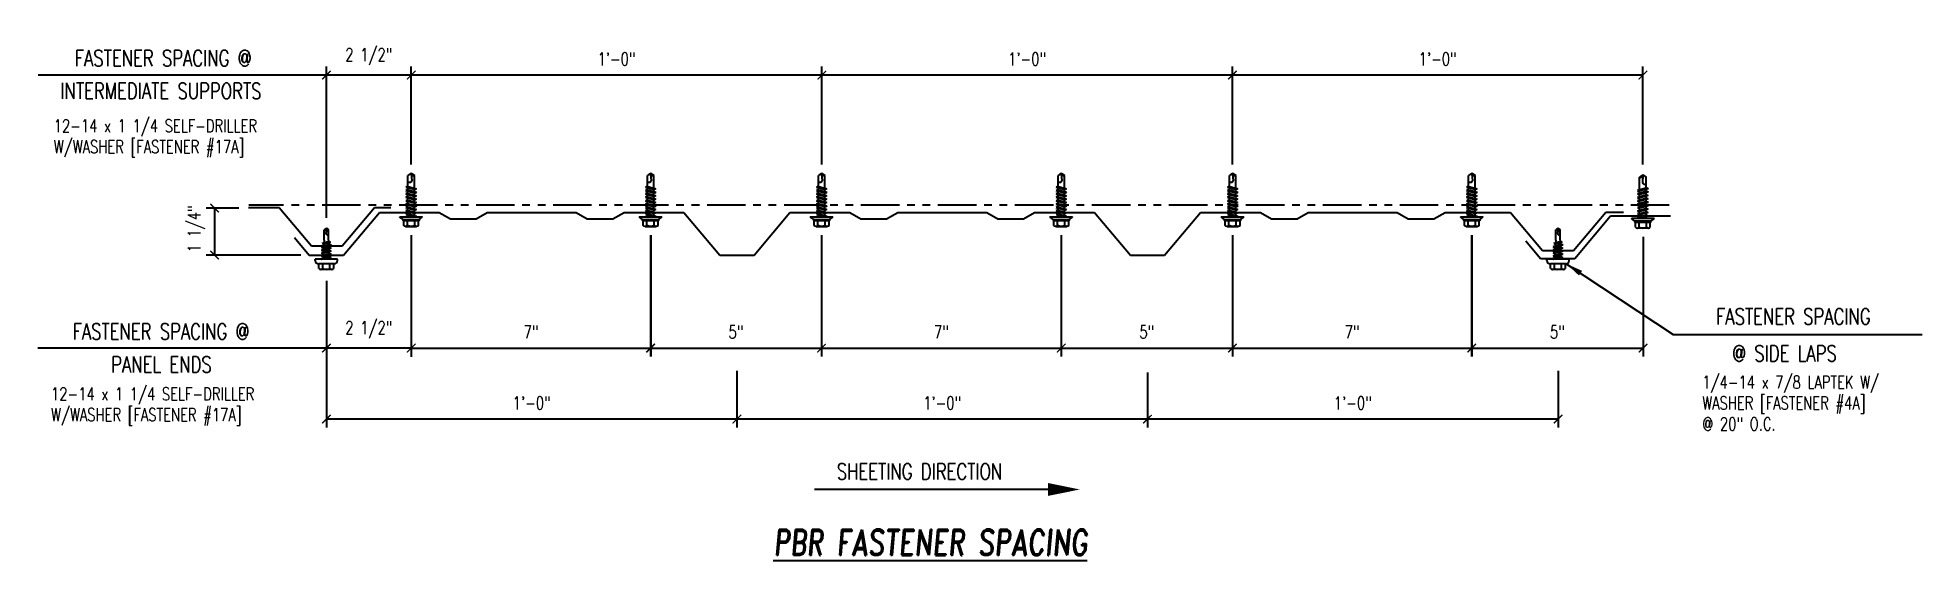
# Model space of a CAD drawing. Extents: x 4 to 59, y 36 to 51.2.
import ezdxf

# ---------------------------------------------------------------- set-up
doc = ezdxf.new("R2010")
doc.units = 0
doc.header["$LTSCALE"] = 3
doc.header["$MEASUREMENT"] = 0
doc.linetypes.add('PHANTOM', pattern=[2.5, 1.25, -0.25, 0.25, -0.25, 0.25, -0.25])
doc.layers.get('0').update_dxf_attribs({"linetype": 'CONTINUOUS'})
doc.layers.get('Defpoints').update_dxf_attribs({"linetype": 'CONTINUOUS'})
for name, color, linetype in [('FASTENER', 9, 'CONTINUOUS'), ('LABEL', 6, 'CONTINUOUS'), ('PANEL-S', 11, 'CONTINUOUS'), ('SUB', 3, 'CONTINUOUS'), ('TEXT', 2, 'CONTINUOUS')]:
    doc.layers.add(name, color=color, linetype=linetype)
doc.styles.add('ROMAND', font='romand', dxfattribs={"height": 0.075})
doc.styles.add('TEXT', font='SIMPLEX.shx', dxfattribs={"width": 0.75, "height": 0.375})
doc.styles.add('TEXT1', font='ROMANS.shx', dxfattribs={"width": 0.75, "height": 0.375})
doc.dimstyles.new('DETAIL', dxfattribs={"dimscale": 4, "dimtxt": 0.375, "dimasz": 0.0625, "dimexe": 0.0625, "dimexo": 0.0625, "dimgap": 0.0625, "dimtad": 1, "dimdec": 4, "dimzin": 3, "dimdsep": 46, "dimlunit": 4, "dimtxsty": 'TEXT1', "dimblk": 'ARCHTICK', "dimcen": 0.0625, "dimclrd": 7, "dimclre": 7, "dimclrt": 2, "dimadec": 0, "dimazin": 0, "dimtfac": 0.6, "dimtdec": 4, "dimtmove": 0, "dimatfit": 3, "dimfxl": 1, "dimfrac": 2, "dimtolj": 1, "dimtzin": 0, "dimarcsym": 0})
doc.dimstyles.new('DETAIL$7', dxfattribs={"dimscale": 4, "dimtxt": 0.375, "dimasz": 0.125, "dimexe": 0.0625, "dimexo": 0.0625, "dimgap": 0.0625, "dimtad": 1, "dimdec": 4, "dimzin": 3, "dimdsep": 46, "dimlunit": 4, "dimtxsty": 'TEXT', "dimblk": 'ARCHTICK', "dimcen": 0.0625, "dimclrd": 7, "dimclre": 7, "dimclrt": 2, "dimadec": 0, "dimazin": 0, "dimtfac": 0.6, "dimtdec": 4, "dimtmove": 0, "dimatfit": 3, "dimfxl": 1, "dimfrac": 2, "dimtolj": 1, "dimtzin": 0, "dimarcsym": 0})

# ---------------------------------------------------------------- blocks, each defined once
blk = doc.blocks.new('LAY-LAB')
at = {"layer": 'LABEL', "color": 6, "style": 'ROMAND', "oblique": 5, "width": 0.75}
blk.add_attdef('LAY-LAB', (0.017, 0.036), '', height=0.188, dxfattribs=at)
blk = doc.blocks.new('14X1_1-4SDWW')
at = {"layer": 'FASTENER'}
for p, q in [((1.14, 0.552), (1.464, 0.552)), ((1.069, 0.346), (0.976, 0.275)), ((0.976, 0.275), (0.976, 0.264)), ((0.976, 0.264), (1.628, 0.264)), ((1.069, 0.346), (1.534, 0.346)), ((1.077, 0.372), (1.527, 0.372)), ((1.077, 0.351), (1.527, 0.351)), ((1.085, 0.52), (1.085, 0.372)), ((1.519, 0.372), (1.085, 0.372)), ((1.091, 0.372), (1.513, 0.372)), ((1.149, 0.194), (1.345, 0.25)), ((1.188, 0.172), (1.149, 0.194)), ((1.149, 0.094), (1.416, 0.171)), ((1.188, 0.072), (1.149, 0.094)), ((1.149, -0.006), (1.416, 0.071)), ((1.188, 0.172), (1.455, 0.249)), ((1.188, 0.072), (1.455, 0.149)), ((1.188, -0.028), (1.455, 0.049)), ((1.195, 0.52), (1.195, 0.372)), ((1.207, 0.25), (1.207, 0.211)), ((1.207, 0.25), (1.397, 0.25)), ((1.207, 0.178), (1.207, 0.111)), ((1.207, 0.078), (1.207, 0.011)), ((1.397, 0.25), (1.397, 0.165)), ((1.397, 0.132), (1.397, 0.065)), ((1.397, 0.032), (1.397, -0.035)), ((1.409, 0.52), (1.409, 0.372)), ((1.455, 0.149), (1.416, 0.171)), ((1.455, 0.049), (1.416, 0.071)), ((1.519, 0.52), (1.519, 0.372)), ((1.534, 0.346), (1.628, 0.275)), ((1.628, 0.275), (1.628, 0.264)), ((1.188, -0.028), (1.149, -0.006)), ((1.149, -0.106), (1.416, -0.029)), ((1.188, -0.128), (1.149, -0.106)), ((1.149, -0.205), (1.416, -0.129)), ((1.188, -0.228), (1.149, -0.205)), ((1.149, -0.305), (1.416, -0.229)), ((1.188, -0.328), (1.149, -0.305)), ((1.149, -0.405), (1.416, -0.329)), ((1.188, -0.428), (1.149, -0.405)), ((1.149, -0.505), (1.416, -0.429)), ((1.188, -0.528), (1.149, -0.505)), ((1.149, -0.605), (1.416, -0.529)), ((1.188, -0.128), (1.455, -0.051)), ((1.188, -0.228), (1.455, -0.151)), ((1.188, -0.328), (1.455, -0.251)), ((1.188, -0.428), (1.455, -0.351)), ((1.188, -0.528), (1.455, -0.451)), ((1.207, -0.022), (1.207, -0.089)), ((1.207, -0.122), (1.207, -0.189)), ((1.207, -0.222), (1.207, -0.289)), ((1.207, -0.322), (1.207, -0.389)), ((1.207, -0.422), (1.207, -0.489)), ((1.207, -0.522), (1.207, -0.589)), ((1.397, -0.068), (1.397, -0.135)), ((1.397, -0.168), (1.397, -0.235)), ((1.397, -0.268), (1.397, -0.335)), ((1.397, -0.368), (1.397, -0.435)), ((1.397, -0.468), (1.397, -0.535)), ((1.455, -0.051), (1.416, -0.029)), ((1.455, -0.151), (1.416, -0.129)), ((1.455, -0.251), (1.416, -0.229)), ((1.455, -0.351), (1.416, -0.329)), ((1.455, -0.451), (1.416, -0.429)), ((1.455, -0.551), (1.416, -0.529)), ((1.188, -0.628), (1.149, -0.605)), ((1.188, -0.628), (1.455, -0.551)), ((1.207, -0.622), (1.207, -0.943)), ((1.302, -1.01), (1.207, -0.943)), ((1.3, -0.993), (1.318, -0.788)), ((1.302, -1.01), (1.397, -0.943)), ((1.397, -0.568), (1.397, -0.943))]:
    blk.add_line(p, q, dxfattribs=at)
at = {"layer": 'FASTENER', "const_width": 0.02}
blk.add_lwpolyline([(0.966, 0.25), (1.638, 0.25)], dxfattribs=at)
at = {"layer": 'FASTENER'}
for centre, radius, start, end in [((1.14, 0.488), 0.0632, 29.8754, 150.1246), ((1.302, 0.355), 0.197, 56.9974, 123.0026), ((1.464, 0.488), 0.0632, 29.8754, 150.1246), ((1.077, 0.362), 0.0104, 90, 270), ((1.527, 0.362), 0.0104, 270, 90), ((1.251, -0.801), 0.0676, 11.1445, 130.906), ((1.362, -0.994), 0.0619, 55.4585, 194.8454)]:
    blk.add_arc(centre, radius, start, end, dxfattribs=at)
blk = doc.blocks.new('_ArchTick')
at = {"color": 0, "const_width": 0.15}
blk.add_lwpolyline([(-0.5, -0.5), (0.5, 0.5)], dxfattribs=at)
blk = doc.blocks.new('*D7')
at = {"layer": 'Defpoints', "color": 0, "transparency": 16777216}
for p in [(36.394, 41.711), (48.394, 41.758), (36.394, 40.094)]:
    blk.add_point(p, dxfattribs=at)
at = {"layer": 'TEXT', "color": 7, "lineweight": -2, "transparency": 16777216}
for p, q in [((36.394, 41.461), (36.394, 39.844)), ((48.394, 41.508), (48.394, 39.844)), ((48.394, 40.094), (36.394, 40.094))]:
    blk.add_line(p, q, dxfattribs=at)
at = {"layer": 'TEXT', "color": 7, "lineweight": -2, "transparency": 16777216, "xscale": 0.25, "yscale": 0.25, "zscale": 0.25, "rotation": 180}
blk.add_blockref('_ArchTick', (36.394, 40.094), dxfattribs=at)
at = {"layer": 'TEXT', "color": 7, "lineweight": -2, "transparency": 16777216, "xscale": 0.25, "yscale": 0.25, "zscale": 0.25}
blk.add_blockref('_ArchTick', (48.394, 40.094), dxfattribs=at)
at = {"layer": 'TEXT', "color": 2, "transparency": 16777216, "insert": (42.394, 40.567), "char_height": 0.375, "attachment_point": 5, "style": 'TEXT1'}
blk.add_mtext('\\A1;1\'-0"', dxfattribs=at)
blk = doc.blocks.new('*D8')
at = {"layer": 'Defpoints', "color": 0, "transparency": 16777216}
for p in [(24.394, 41.757), (36.394, 41.711), (24.394, 40.094)]:
    blk.add_point(p, dxfattribs=at)
at = {"layer": 'TEXT', "color": 7, "lineweight": -2, "transparency": 16777216}
for p, q in [((24.394, 41.507), (24.394, 39.844)), ((36.394, 41.461), (36.394, 39.844)), ((36.394, 40.094), (24.394, 40.094))]:
    blk.add_line(p, q, dxfattribs=at)
at = {"layer": 'TEXT', "color": 7, "lineweight": -2, "transparency": 16777216, "xscale": 0.25, "yscale": 0.25, "zscale": 0.25, "rotation": 180}
blk.add_blockref('_ArchTick', (24.394, 40.094), dxfattribs=at)
at = {"layer": 'TEXT', "color": 7, "lineweight": -2, "transparency": 16777216, "xscale": 0.25, "yscale": 0.25, "zscale": 0.25}
blk.add_blockref('_ArchTick', (36.394, 40.094), dxfattribs=at)
at = {"layer": 'TEXT', "color": 2, "transparency": 16777216, "insert": (30.394, 40.567), "char_height": 0.375, "attachment_point": 5, "style": 'TEXT1'}
blk.add_mtext('\\A1;1\'-0"', dxfattribs=at)
blk = doc.blocks.new('*D9')
at = {"layer": 'Defpoints', "color": 0, "transparency": 16777216}
for p in [(12.394, 44.39), (24.394, 41.757), (12.394, 40.094)]:
    blk.add_point(p, dxfattribs=at)
at = {"layer": 'TEXT', "color": 7, "lineweight": -2, "transparency": 16777216}
for p, q in [((12.394, 44.14), (12.394, 39.844)), ((24.394, 41.507), (24.394, 39.844)), ((24.394, 40.094), (12.394, 40.094))]:
    blk.add_line(p, q, dxfattribs=at)
at = {"layer": 'TEXT', "color": 7, "lineweight": -2, "transparency": 16777216, "xscale": 0.25, "yscale": 0.25, "zscale": 0.25, "rotation": 180}
blk.add_blockref('_ArchTick', (12.394, 40.094), dxfattribs=at)
at = {"layer": 'TEXT', "color": 7, "lineweight": -2, "transparency": 16777216, "xscale": 0.25, "yscale": 0.25, "zscale": 0.25}
blk.add_blockref('_ArchTick', (24.394, 40.094), dxfattribs=at)
at = {"layer": 'TEXT', "color": 2, "transparency": 16777216, "insert": (18.394, 40.567), "char_height": 0.375, "attachment_point": 5, "style": 'TEXT1'}
blk.add_mtext('\\A1;1\'-0"', dxfattribs=at)
blk = doc.blocks.new('*D10')
at = {"layer": 'Defpoints', "color": 0, "transparency": 16777216}
for p in [(38.875, 50.154), (38.875, 47.286), (50.875, 47.286)]:
    blk.add_point(p, dxfattribs=at)
at = {"layer": 'TEXT', "color": 7, "lineweight": -2, "transparency": 16777216}
for p, q in [((38.875, 47.536), (38.875, 50.404)), ((50.875, 50.154), (38.875, 50.154)), ((50.875, 47.536), (50.875, 50.404))]:
    blk.add_line(p, q, dxfattribs=at)
at = {"layer": 'TEXT', "color": 7, "lineweight": -2, "transparency": 16777216, "xscale": 0.25, "yscale": 0.25, "zscale": 0.25, "rotation": 180}
blk.add_blockref('_ArchTick', (38.875, 50.154), dxfattribs=at)
at = {"layer": 'TEXT', "color": 7, "lineweight": -2, "transparency": 16777216, "xscale": 0.25, "yscale": 0.25, "zscale": 0.25}
blk.add_blockref('_ArchTick', (50.875, 50.154), dxfattribs=at)
at = {"layer": 'TEXT', "color": 2, "transparency": 16777216, "insert": (44.875, 50.627), "char_height": 0.375, "attachment_point": 5, "style": 'TEXT1'}
blk.add_mtext('\\A1;1\'-0"', dxfattribs=at)
blk = doc.blocks.new('*D11')
at = {"layer": 'Defpoints', "color": 0, "transparency": 16777216}
for p in [(26.875, 50.154), (26.875, 47.286), (38.875, 47.286)]:
    blk.add_point(p, dxfattribs=at)
at = {"layer": 'TEXT', "color": 7, "lineweight": -2, "transparency": 16777216}
for p, q in [((26.875, 47.536), (26.875, 50.404)), ((38.875, 50.154), (26.875, 50.154)), ((38.875, 47.536), (38.875, 50.404))]:
    blk.add_line(p, q, dxfattribs=at)
at = {"layer": 'TEXT', "color": 7, "lineweight": -2, "transparency": 16777216, "xscale": 0.25, "yscale": 0.25, "zscale": 0.25, "rotation": 180}
blk.add_blockref('_ArchTick', (26.875, 50.154), dxfattribs=at)
at = {"layer": 'TEXT', "color": 7, "lineweight": -2, "transparency": 16777216, "xscale": 0.25, "yscale": 0.25, "zscale": 0.25}
blk.add_blockref('_ArchTick', (38.875, 50.154), dxfattribs=at)
at = {"layer": 'TEXT', "color": 2, "transparency": 16777216, "insert": (32.875, 50.627), "char_height": 0.375, "attachment_point": 5, "style": 'TEXT1'}
blk.add_mtext('\\A1;1\'-0"', dxfattribs=at)
blk = doc.blocks.new('*D12')
at = {"layer": 'Defpoints', "color": 0, "transparency": 16777216}
for p in [(14.875, 50.154), (14.875, 47.286), (26.875, 47.286)]:
    blk.add_point(p, dxfattribs=at)
at = {"layer": 'TEXT', "color": 7, "lineweight": -2, "transparency": 16777216}
for p, q in [((14.875, 47.536), (14.875, 50.404)), ((26.875, 50.154), (14.875, 50.154)), ((26.875, 47.536), (26.875, 50.404))]:
    blk.add_line(p, q, dxfattribs=at)
at = {"layer": 'TEXT', "color": 7, "lineweight": -2, "transparency": 16777216, "xscale": 0.25, "yscale": 0.25, "zscale": 0.25, "rotation": 180}
blk.add_blockref('_ArchTick', (14.875, 50.154), dxfattribs=at)
at = {"layer": 'TEXT', "color": 7, "lineweight": -2, "transparency": 16777216, "xscale": 0.25, "yscale": 0.25, "zscale": 0.25}
blk.add_blockref('_ArchTick', (26.875, 50.154), dxfattribs=at)
at = {"layer": 'TEXT', "color": 2, "transparency": 16777216, "insert": (20.875, 50.627), "char_height": 0.375, "attachment_point": 5, "style": 'TEXT1'}
blk.add_mtext('\\A1;1\'-0"', dxfattribs=at)
blk = doc.blocks.new('fz5')
at = {"layer": 'FASTENER'}
for p, q in [((-0.326, 0.071), (-0.326, 0.037)), ((-0.326, 0.037), (0.322, 0.037)), ((-0.226, 0.171), (0.214, 0.171)), ((-0.217, 0.305), (-0.217, 0.171)), ((-0.163, 0.337), (0.159, 0.337)), ((-0.141, -0.014), (0.037, 0.037)), ((-0.108, 0.305), (-0.108, 0.171)), ((-0.105, -0.034), (0.137, 0.035)), ((-0.088, 0.037), (-0.088, 0.001)), ((-0.088, 0.037), (0.085, 0.037)), ((0.085, 0.037), (0.134, 0.037)), ((0.085, 0.02), (0.085, -0.041)), ((0.105, 0.305), (0.105, 0.171)), ((0.137, 0.035), (0.134, 0.037)), ((0.214, 0.305), (0.214, 0.171)), ((0.322, 0.071), (0.322, 0.037)), ((-0.105, -0.034), (-0.141, -0.014)), ((-0.141, -0.105), (0.102, -0.036)), ((-0.105, -0.125), (-0.141, -0.105)), ((-0.141, -0.196), (0.102, -0.127)), ((-0.105, -0.216), (-0.141, -0.196)), ((-0.141, -0.287), (0.102, -0.217)), ((-0.105, -0.307), (-0.141, -0.287)), ((-0.141, -0.378), (0.102, -0.308)), ((-0.105, -0.398), (-0.141, -0.378)), ((-0.122, -0.463), (0.089, -0.403)), ((-0.086, -0.483), (-0.122, -0.463)), ((-0.105, -0.125), (0.137, -0.056)), ((-0.105, -0.216), (0.137, -0.147)), ((-0.105, -0.307), (0.137, -0.238)), ((-0.105, -0.398), (0.137, -0.328)), ((-0.088, -0.029), (-0.088, -0.09)), ((-0.088, -0.12), (-0.088, -0.181)), ((-0.084, -0.27), (-0.088, -0.211)), ((-0.086, -0.483), (0.124, -0.423)), ((-0.078, -0.36), (-0.082, -0.3)), ((-0.071, -0.449), (-0.075, -0.389)), ((-0.066, -0.516), (-0.069, -0.478)), ((-0.066, -0.516), (-0.066, -0.82)), ((0.063, -0.515), (0.068, -0.439)), ((0.063, -0.516), (0.063, -0.82)), ((0.071, -0.408), (0.075, -0.346)), ((0.077, -0.315), (0.082, -0.253)), ((0.084, -0.223), (0.085, -0.211)), ((0.085, -0.071), (0.085, -0.131)), ((0.085, -0.162), (0.085, -0.211)), ((0.124, -0.423), (0.089, -0.403)), ((0.137, -0.056), (0.102, -0.036)), ((0.137, -0.147), (0.102, -0.127)), ((0.137, -0.238), (0.102, -0.217)), ((0.137, -0.328), (0.102, -0.308)), ((-0.002, -0.866), (-0.066, -0.82)), ((-0.003, -0.854), (0.009, -0.714)), ((-0.002, -0.866), (0.063, -0.82))]:
    blk.add_line(p, q, dxfattribs=at)
for centre, radius, start, end in [((-0.226, 0.071), 0.1, 90, 180), ((-0.163, 0.274), 0.0628, 29.8754, 150.1246), ((-0.002, 0.141), 0.196, 56.9974, 123.0026), ((0.159, 0.274), 0.0628, 29.8754, 150.1246), ((0.222, 0.071), 0.1, 0, 90), ((0.073, -0.516), 0.01, 175.9484, 180), ((-0.036, -0.723), 0.0461, 11.1445, 130.906), ((0.039, -0.855), 0.0422, 55.4585, 194.8454)]:
    blk.add_arc(centre, radius, start, end, dxfattribs=at)
blk = doc.blocks.new('*D13')
at = {"layer": 'Defpoints', "color": 0, "transparency": 16777216}
for p in [(12.394, 50.154), (14.875, 47.536), (12.394, 45.727)]:
    blk.add_point(p, dxfattribs=at)
at = {"layer": 'TEXT', "color": 7, "lineweight": -2, "transparency": 16777216}
for p, q in [((12.394, 45.977), (12.394, 50.404)), ((14.875, 50.154), (12.394, 50.154)), ((14.875, 47.786), (14.875, 50.404))]:
    blk.add_line(p, q, dxfattribs=at)
at = {"layer": 'TEXT', "color": 7, "lineweight": -2, "transparency": 16777216, "xscale": 0.25, "yscale": 0.25, "zscale": 0.25, "rotation": 180}
blk.add_blockref('_ArchTick', (12.394, 50.154), dxfattribs=at)
at = {"layer": 'TEXT', "color": 7, "lineweight": -2, "transparency": 16777216, "xscale": 0.25, "yscale": 0.25, "zscale": 0.25}
blk.add_blockref('_ArchTick', (14.875, 50.154), dxfattribs=at)
at = {"layer": 'TEXT', "color": 2, "transparency": 16777216, "insert": (13.634, 50.69), "char_height": 0.375, "attachment_point": 5, "style": 'TEXT1'}
blk.add_mtext('\\A1;2 1/2"', dxfattribs=at)
blk = doc.blocks.new('*D14')
at = {"layer": 'Defpoints', "color": 0, "transparency": 16777216}
for p in [(14.875, 45.418), (12.394, 44.14), (12.394, 42.17)]:
    blk.add_point(p, dxfattribs=at)
at = {"layer": 'TEXT', "color": 7, "lineweight": -2, "transparency": 16777216}
for p, q in [((14.875, 45.168), (14.875, 41.92)), ((12.394, 43.89), (12.394, 41.92)), ((14.875, 42.17), (12.394, 42.17))]:
    blk.add_line(p, q, dxfattribs=at)
at = {"layer": 'TEXT', "color": 7, "lineweight": -2, "transparency": 16777216, "xscale": 0.25, "yscale": 0.25, "zscale": 0.25, "rotation": 180}
blk.add_blockref('_ArchTick', (12.394, 42.17), dxfattribs=at)
at = {"layer": 'TEXT', "color": 7, "lineweight": -2, "transparency": 16777216, "xscale": 0.25, "yscale": 0.25, "zscale": 0.25}
blk.add_blockref('_ArchTick', (14.875, 42.17), dxfattribs=at)
at = {"layer": 'TEXT', "color": 2, "transparency": 16777216, "insert": (13.634, 42.705), "char_height": 0.375, "attachment_point": 5, "style": 'TEXT1'}
blk.add_mtext('\\A1;2 1/2"', dxfattribs=at)
blk = doc.blocks.new('*D15')
at = {"layer": 'Defpoints', "color": 0, "transparency": 16777216}
for p in [(14.875, 45.724), (21.875, 45.724), (21.875, 42.17)]:
    blk.add_point(p, dxfattribs=at)
at = {"layer": 'TEXT', "color": 7, "lineweight": -2, "transparency": 16777216}
for p, q in [((14.875, 45.474), (14.875, 41.92)), ((21.875, 45.474), (21.875, 41.92)), ((14.875, 42.17), (21.875, 42.17))]:
    blk.add_line(p, q, dxfattribs=at)
at = {"layer": 'TEXT', "color": 7, "lineweight": -2, "transparency": 16777216, "xscale": 0.25, "yscale": 0.25, "zscale": 0.25, "rotation": 180}
blk.add_blockref('_ArchTick', (14.875, 42.17), dxfattribs=at)
at = {"layer": 'TEXT', "color": 7, "lineweight": -2, "transparency": 16777216, "xscale": 0.25, "yscale": 0.25, "zscale": 0.25}
blk.add_blockref('_ArchTick', (21.875, 42.17), dxfattribs=at)
at = {"layer": 'TEXT', "color": 2, "transparency": 16777216, "insert": (18.375, 42.643), "char_height": 0.375, "attachment_point": 5, "style": 'TEXT1'}
blk.add_mtext('\\A1;7"', dxfattribs=at)
blk = doc.blocks.new('*D16')
at = {"layer": 'Defpoints', "color": 0, "transparency": 16777216}
for p in [(21.866, 45.724), (26.866, 45.724), (26.866, 42.17)]:
    blk.add_point(p, dxfattribs=at)
at = {"layer": 'TEXT', "color": 7, "lineweight": -2, "transparency": 16777216}
for p, q in [((21.866, 45.474), (21.866, 41.92)), ((26.866, 45.474), (26.866, 41.92)), ((21.866, 42.17), (26.866, 42.17))]:
    blk.add_line(p, q, dxfattribs=at)
at = {"layer": 'TEXT', "color": 7, "lineweight": -2, "transparency": 16777216, "xscale": 0.25, "yscale": 0.25, "zscale": 0.25, "rotation": 180}
blk.add_blockref('_ArchTick', (21.866, 42.17), dxfattribs=at)
at = {"layer": 'TEXT', "color": 7, "lineweight": -2, "transparency": 16777216, "xscale": 0.25, "yscale": 0.25, "zscale": 0.25}
blk.add_blockref('_ArchTick', (26.866, 42.17), dxfattribs=at)
at = {"layer": 'TEXT', "color": 2, "transparency": 16777216, "insert": (24.366, 42.643), "char_height": 0.375, "attachment_point": 5, "style": 'TEXT1'}
blk.add_mtext('\\A1;5"', dxfattribs=at)
blk = doc.blocks.new('*D17')
at = {"layer": 'Defpoints', "color": 0, "transparency": 16777216}
for p in [(26.866, 45.724), (33.875, 45.724), (33.875, 42.17)]:
    blk.add_point(p, dxfattribs=at)
at = {"layer": 'TEXT', "color": 7, "lineweight": -2, "transparency": 16777216}
for p, q in [((26.866, 45.474), (26.866, 41.92)), ((33.875, 45.474), (33.875, 41.92)), ((26.866, 42.17), (33.875, 42.17))]:
    blk.add_line(p, q, dxfattribs=at)
at = {"layer": 'TEXT', "color": 7, "lineweight": -2, "transparency": 16777216, "xscale": 0.25, "yscale": 0.25, "zscale": 0.25, "rotation": 180}
blk.add_blockref('_ArchTick', (26.866, 42.17), dxfattribs=at)
at = {"layer": 'TEXT', "color": 7, "lineweight": -2, "transparency": 16777216, "xscale": 0.25, "yscale": 0.25, "zscale": 0.25}
blk.add_blockref('_ArchTick', (33.875, 42.17), dxfattribs=at)
at = {"layer": 'TEXT', "color": 2, "transparency": 16777216, "insert": (30.37, 42.643), "char_height": 0.375, "attachment_point": 5, "style": 'TEXT1'}
blk.add_mtext('\\A1;7"', dxfattribs=at)
blk = doc.blocks.new('*D18')
at = {"layer": 'Defpoints', "color": 0, "transparency": 16777216}
for p in [(38.875, 45.724), (33.875, 45.474), (38.875, 42.17)]:
    blk.add_point(p, dxfattribs=at)
at = {"layer": 'TEXT', "color": 7, "lineweight": -2, "transparency": 16777216}
for p, q in [((33.875, 45.224), (33.875, 41.92)), ((38.875, 45.474), (38.875, 41.92)), ((33.875, 42.17), (38.875, 42.17))]:
    blk.add_line(p, q, dxfattribs=at)
at = {"layer": 'TEXT', "color": 7, "lineweight": -2, "transparency": 16777216, "xscale": 0.25, "yscale": 0.25, "zscale": 0.25, "rotation": 180}
blk.add_blockref('_ArchTick', (33.875, 42.17), dxfattribs=at)
at = {"layer": 'TEXT', "color": 7, "lineweight": -2, "transparency": 16777216, "xscale": 0.25, "yscale": 0.25, "zscale": 0.25}
blk.add_blockref('_ArchTick', (38.875, 42.17), dxfattribs=at)
at = {"layer": 'TEXT', "color": 2, "transparency": 16777216, "insert": (36.375, 42.643), "char_height": 0.375, "attachment_point": 5, "style": 'TEXT1'}
blk.add_mtext('\\A1;5"', dxfattribs=at)
blk = doc.blocks.new('*D19')
at = {"layer": 'Defpoints', "color": 0, "transparency": 16777216}
for p in [(38.875, 45.724), (45.875, 45.724), (45.875, 42.17)]:
    blk.add_point(p, dxfattribs=at)
at = {"layer": 'TEXT', "color": 7, "lineweight": -2, "transparency": 16777216}
for p, q in [((38.875, 45.474), (38.875, 41.92)), ((45.875, 45.474), (45.875, 41.92)), ((38.875, 42.17), (45.875, 42.17))]:
    blk.add_line(p, q, dxfattribs=at)
at = {"layer": 'TEXT', "color": 7, "lineweight": -2, "transparency": 16777216, "xscale": 0.25, "yscale": 0.25, "zscale": 0.25, "rotation": 180}
blk.add_blockref('_ArchTick', (38.875, 42.17), dxfattribs=at)
at = {"layer": 'TEXT', "color": 7, "lineweight": -2, "transparency": 16777216, "xscale": 0.25, "yscale": 0.25, "zscale": 0.25}
blk.add_blockref('_ArchTick', (45.875, 42.17), dxfattribs=at)
at = {"layer": 'TEXT', "color": 2, "transparency": 16777216, "insert": (42.375, 42.643), "char_height": 0.375, "attachment_point": 5, "style": 'TEXT1'}
blk.add_mtext('\\A1;7"', dxfattribs=at)
blk = doc.blocks.new('*D20')
at = {"layer": 'Defpoints', "color": 0, "transparency": 16777216}
for p in [(45.87, 45.724), (50.88, 45.676), (50.88, 42.17)]:
    blk.add_point(p, dxfattribs=at)
at = {"layer": 'TEXT', "color": 7, "lineweight": -2, "transparency": 16777216}
for p, q in [((45.87, 45.474), (45.87, 41.92)), ((50.88, 45.426), (50.88, 41.92)), ((45.87, 42.17), (50.88, 42.17))]:
    blk.add_line(p, q, dxfattribs=at)
at = {"layer": 'TEXT', "color": 7, "lineweight": -2, "transparency": 16777216, "xscale": 0.25, "yscale": 0.25, "zscale": 0.25, "rotation": 180}
blk.add_blockref('_ArchTick', (45.87, 42.17), dxfattribs=at)
at = {"layer": 'TEXT', "color": 7, "lineweight": -2, "transparency": 16777216, "xscale": 0.25, "yscale": 0.25, "zscale": 0.25}
blk.add_blockref('_ArchTick', (50.88, 42.17), dxfattribs=at)
at = {"layer": 'TEXT', "color": 2, "transparency": 16777216, "insert": (48.375, 42.643), "char_height": 0.375, "attachment_point": 5, "style": 'TEXT1'}
blk.add_mtext('\\A1;5"', dxfattribs=at)
blk = doc.blocks.new('FD-F17A')
at = {"layer": 'TEXT', "style": 'TEXT1', "width": 0.75}
for s, p in [('12-14 x 1 1/4 SELF-DRILLER', (0.005, -0.041)), ('W/WASHER [FASTENER #17A]', (0.005, -0.193))]:
    blk.add_text(s, height=0.09375, dxfattribs=at).set_placement(p)
blk.add_attdef('(QUANTITY)', (0.005, -0.344), '', height=0.0938, dxfattribs=at)

msp = doc.modelspace()

# ---------------------------------------------------------------- linework, layer by layer
at = {"layer": 'PANEL-S'}
for p, q in [((10.11587, 46.28225), (10.56587, 46.28225)), ((10.56587, 46.28225), (11.01587, 46.28225)), ((11.01587, 46.28225), (11.95986, 45.15725)), ((12.85986, 45.15725), (13.80384, 46.28225)), ((13.80384, 46.28225), (14.28259, 46.28225)), ((12.89376, 44.8901), (13.94263, 46.1401)), ((13.94263, 46.1401), (15.694, 46.1401)), ((15.694, 46.1401), (16.01876, 45.9526)), ((16.01876, 45.9526), (16.76876, 45.9526)), ((16.76876, 45.9526), (17.09352, 46.1401)), ((17.09352, 46.1401), (19.694, 46.1401)), ((19.694, 46.1401), (20.01876, 45.9526)), ((20.01876, 45.9526), (20.76876, 45.9526)), ((20.76876, 45.9526), (21.09352, 46.1401)), ((21.09352, 46.1401), (22.84488, 46.1401)), ((22.84488, 46.1401), (23.89376, 44.8901)), ((24.89376, 44.8901), (25.94263, 46.1401)), ((25.94263, 46.1401), (27.694, 46.1401)), ((27.694, 46.1401), (28.01876, 45.9526)), ((28.01876, 45.9526), (28.76876, 45.9526)), ((28.76876, 45.9526), (29.09352, 46.1401)), ((29.09352, 46.1401), (31.694, 46.1401)), ((31.694, 46.1401), (32.01876, 45.9526)), ((32.01876, 45.9526), (32.76876, 45.9526)), ((32.76876, 45.9526), (33.09352, 46.1401)), ((33.09352, 46.1401), (34.84488, 46.1401)), ((34.84488, 46.1401), (35.89376, 44.8901)), ((36.89376, 44.8901), (37.94263, 46.1401)), ((37.94263, 46.1401), (39.694, 46.1401)), ((39.694, 46.1401), (40.01876, 45.9526)), ((40.01876, 45.9526), (40.76876, 45.9526)), ((40.76876, 45.9526), (41.09352, 46.1401)), ((41.09352, 46.1401), (43.694, 46.1401)), ((43.694, 46.1401), (44.01876, 45.9526)), ((44.01876, 45.9526), (44.76876, 45.9526)), ((44.76876, 45.9526), (45.09352, 46.1401)), ((45.09352, 46.1401), (47.00382, 46.1401)), ((47.00382, 46.1401), (47.94376, 45.01992)), ((48.84376, 45.01992), (49.78774, 46.14492)), ((48.88344, 44.79118), (49.93232, 46.04118)), ((49.78774, 46.14492), (50.30867, 46.14492)), ((49.93232, 46.04118), (51.68368, 46.04118)), ((11.46261, 45.40392), (11.89376, 44.8901)), ((47.4523, 45.305), (47.88344, 44.79118)), ((11.89376, 44.8901), (12.39376, 44.8901)), ((11.95986, 45.15725), (12.40986, 45.15725)), ((12.39376, 44.8901), (12.89376, 44.8901)), ((12.40986, 45.15725), (12.85986, 45.15725)), ((23.89376, 44.8901), (24.39376, 44.8901)), ((24.39376, 44.8901), (24.89376, 44.8901)), ((35.89376, 44.8901), (36.39376, 44.8901)), ((36.39376, 44.8901), (36.89376, 44.8901)), ((47.88344, 44.79118), (48.38344, 44.79118)), ((47.94376, 45.01992), (48.39376, 45.01992)), ((48.38344, 44.79118), (48.88344, 44.79118)), ((48.39376, 45.01992), (48.84376, 45.01992))]:
    msp.add_line(p, q, dxfattribs=at)
at = {"layer": 'SUB', "linetype": 'PHANTOM', "ltscale": 0.3}
msp.add_line((51.64538, 46.35274), (10.13113, 46.35274), dxfattribs=at)
at = {"layer": 'TEXT', "color": 7}
for p, q in [((12.39376, 50.15398), (3.96942, 50.15398)), ((9.83908, 46.26421), (8.87578, 46.26421)), ((9.12578, 46.26421), (9.12578, 44.8901)), ((11.64376, 44.8901), (8.87578, 44.8901)), ((14.87505, 44.98803), (14.87505, 41.91962)), ((12.39376, 42.16962), (3.95593, 42.16962))]:
    msp.add_line(p, q, dxfattribs=at)
at = {"layer": 'TEXT'}
msp.add_line((33.49077, 38.03601), (26.65793, 38.03601), dxfattribs=at)
msp.add_lwpolyline([(34.41835, 38.03601, 0, 0.375, 0), (33.49077, 38.03601, 0.375, 0.375, 0)], format="xyseb", dxfattribs=at)

# ---------------------------------------------------------------- block references
at = {"layer": 'FASTENER', "xscale": -1, "rotation": 180}
for p in [(13.56904, 46.276), (20.56849, 46.276), (25.56849, 46.276), (32.57322, 46.276), (37.58029, 46.276), (44.57322, 46.276)]:
    msp.add_blockref('14X1_1-4SDWW', p, dxfattribs=at)
at = {"layer": 'FASTENER', "rotation": 180}
for name, p in [('14X1_1-4SDWW', (52.17682, 46.22714)), ('fz5', (12.39143, 44.80725)), ('fz5', (48.39143, 44.80725))]:
    msp.add_blockref(name, p, dxfattribs=at)
at = {"layer": 'LABEL', "xscale": 4, "yscale": 4, "zscale": 4}
msp.add_blockref('LAY-LAB', (25.39592, 35.96896), dxfattribs=at).add_auto_attribs({'LAY-LAB': '%%UPBR FASTENER SPACING'})
at = {"layer": 'TEXT', "xscale": 4, "yscale": 4, "zscale": 4}
for p in [(4.40477, 48.64746), (4.3243, 40.8069)]:
    msp.add_blockref('FD-F17A', p, dxfattribs=at)
at = {"layer": 'TEXT', "color": 7, "xscale": 0.25, "yscale": 0.25, "zscale": 0.25}
for p, rotation in [((9.12578, 46.26421), 90), ((9.12578, 44.8901), 270), ((14.87505, 42.16962), 180)]:
    msp.add_blockref('_ArchTick', p, dxfattribs=dict(at, rotation=rotation))

# ---------------------------------------------------------------- texts
at = {"layer": 'TEXT', "style": 'TEXT1', "width": 0.75}
for s, height, p in [('FASTENER SPACING @', 0.46875, (5.04227, 50.41557)), ('INTERMEDIATE SUPPORTS', 0.46875, (4.62172, 49.45549)), ('FASTENER SPACING ', 0.46875, (53.01403, 42.86234)), ('FASTENER SPACING @', 0.46875, (4.97839, 42.42236)), ('PANEL ENDS', 0.46875, (6.10565, 41.45469)), ('@ SIDE LAPS', 0.46875, (53.48605, 41.7819)), ('1/4-14 x 7/8 LAPTEK W/', 0.375, (52.60837, 40.98548)), ('WASHER [FASTENER #4A]', 0.375, (52.60837, 40.37834)), ('@ 20" O.C.', 0.375, (52.60837, 39.764)), ('SHEETING DIRECTION', 0.46875, (27.31328, 38.32561))]:
    msp.add_text(s, height=height, dxfattribs=at).set_placement(p)
at = {"layer": 'TEXT', "color": 2, "insert": (8.59006, 45.66037), "char_height": 0.375, "attachment_point": 5, "rotation": 90, "style": 'TEXT1'}
msp.add_mtext('\\A1;1 1/4"', dxfattribs=at)

# ---------------------------------------------------------------- dimensions: what is measured, and where the dimension line sits
at = {"layer": 'TEXT'}
for base, p1, p2, picture, middle in [((12.39376, 50.15398), (14.87505, 47.53619), (12.39376, 45.72673), '*D13', (13.6344, 50.6897)), ((21.87505, 42.16962), (14.87505, 45.7244), (21.87505, 45.7244), '*D15', (18.37505, 42.64284)), ((26.8656, 42.16962), (21.8656, 45.7244), (26.8656, 45.7244), '*D16', (24.3656, 42.64284)), ((33.875047, 42.169621), (26.865596, 45.724396), (33.875047, 45.724396), '*D17', (30.370321, 42.642835)), ((38.87505, 42.16962), (33.87505, 45.4744), (38.87505, 45.7244), '*D18', (36.37505, 42.64284)), ((45.87505, 42.16962), (38.87505, 45.7244), (45.87505, 45.72434), '*D19', (42.37505, 42.64284)), ((50.87971, 42.16962), (45.87032, 45.7244), (50.87971, 45.67554), '*D20', (48.37502, 42.64284)), ((12.39376, 42.16962), (14.87505, 45.41782), (12.39376, 44.1401), '*D14', (13.6344, 42.70534))]:
    dim = msp.add_linear_dim(base=base, p1=p1, p2=p2, dimstyle='DETAIL', dxfattribs=at)
    dim.commit()
    dim.dimension.update_dxf_attribs({"geometry": picture, "text_midpoint": middle})
for base, p1, p2, picture, middle in [((14.87505, 50.15398), (26.87505, 47.28619), (14.87505, 47.28619), '*D12', (20.87505, 50.6272)), ((26.87505, 50.15398), (38.87505, 47.28619), (26.87505, 47.28619), '*D11', (32.87505, 50.6272)), ((38.87505, 50.15398), (50.87505, 47.28619), (38.87505, 47.28619), '*D10', (44.87505, 50.6272)), ((12.39376, 40.0938), (24.39376, 41.75724), (12.39376, 44.3901), '*D9', (18.39376, 40.56701)), ((24.39376, 40.0938), (36.39376, 41.71149), (24.39376, 41.75724), '*D8', (30.39376, 40.56701)), ((36.39376, 40.0938), (48.39376, 41.75848), (36.39376, 41.71149), '*D7', (42.39376, 40.56701))]:
    dim = msp.add_linear_dim(base=base, p1=p1, p2=p2, angle=180, dimstyle='DETAIL', dxfattribs=at)
    dim.commit()
    dim.dimension.update_dxf_attribs({"geometry": picture, "text_midpoint": middle})

# ---------------------------------------------------------------- leaders
msp.add_leader([(48.6352, 44.63771), (51.76251, 42.56552), (59.04194, 42.56552)], dimstyle='DETAIL$7', dxfattribs=at)

doc.saveas('drawing.dxf')
